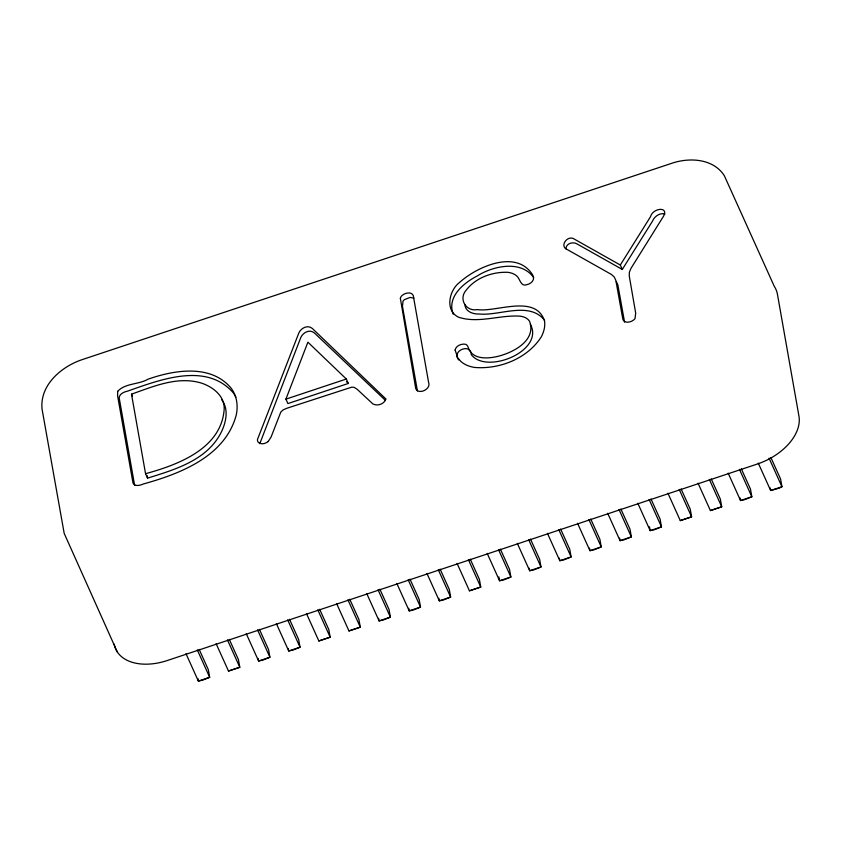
<?xml version="1.0" encoding="UTF-8"?>
<svg xmlns="http://www.w3.org/2000/svg" width="841" height="841" viewBox="0 0 841 841"><rect width="100%" height="100%" fill="white"/><g stroke="black" fill="none" stroke-linecap="round" stroke-linejoin="round"><path stroke-width="1.26" d="M566.046 248.852C565.657 243.648 572.837 241.42 576.705 243.753L622.298 269.446L652.553 221.067C654.161 216.536 660.343 212.258 664.958 214.108M259.795 443.649L300.826 337.441C303.065 332.489 309.604 328.894 314.376 332.931L385.315 400.284M285.908 399.139L307.901 342.182L346.324 379.028L348.321 383.454L287.906 403.575L285.908 399.139L346.324 379.028M620.301 265.02L650.556 216.642C652.879 207.443 671.15 205.908 662.235 218.282L631.002 268.311L629.394 272.148L629.236 275.859L635.701 313.241L635.008 318.55A5.035 3.206 -24.3 0 1 633.525 320.053C630.161 322.807 622.855 323.774 622.571 317.709L615.843 280.41L614.308 277.067L611.418 274.45L567.549 249.714C558.676 246.497 567.77 234.082 574.708 239.328L620.301 265.02L622.298 269.446M268.226 441.462L271.086 437.047L280.789 412.09L283.091 409.924L286.686 408.316L351.79 387.144L354.187 387.365L357.12 389.246L372.941 403.985C377.777 406.371 383.916 404.174 385.987 399.065L312.379 328.495C307.606 324.468 301.057 328.064 298.828 333.004L258.24 437.509C255.012 442.902 261.95 445.141 265.819 442.913A5.424 3.448 -24.3 0 0 268.226 441.462M145.556 473.704L131.501 394.156C153.714 386.334 178.05 375.748 201.84 383.223C213.057 387.112 224.494 395.827 224.211 408.863C221.677 448.652 177.903 464.831 145.556 473.704L147.553 478.13C174.928 469.625 207.149 460.216 221.13 432.453C226.071 422.508 229.057 409.252 221.688 399.727M216.116 643.659L228.489 671.044L239.79 667.281L238.434 659.628L229.299 639.381M306.481 613.573L318.844 640.958L330.156 637.194L328.799 629.531L319.654 609.283M336.6 603.533L348.962 630.929L360.274 627.165L358.918 619.502L349.772 599.255M457.084 563.417L469.446 590.813L480.747 587.039L479.402 579.386L470.256 559.139M667.922 493.204L680.285 520.6L691.596 516.837L690.24 509.173L681.094 488.926M698.041 483.176L710.403 510.571L721.715 506.797L720.359 499.144L711.223 478.897M710.403 510.571L721.715 506.797L709.341 479.412M680.285 520.6L691.596 516.837L679.223 489.441M469.446 590.813L480.747 587.039L468.384 559.654M348.962 630.929L360.274 627.165L347.901 599.77M318.844 640.958L330.156 637.194L317.782 609.799M228.489 671.044L239.79 667.281L227.427 639.896M413.919 298.145L410.072 297.43L404.479 299.617A4.867 3.101 -24.3 0 0 403.028 301.12L402.471 306.355L417.409 390.939M346.45 381.656L348.321 383.454M530.272 324.069C545.073 350.855 486.624 374.865 471.317 354.692C470.971 342.508 450.871 351.044 458.755 359.959M544.569 320.221C529.094 300.91 499.375 316.09 479.317 314.008C473.262 314.313 465.062 311.675 464.936 304.453M616.306 281.493L617.841 284.836L624.569 322.135M533.583 277.467C520.947 259.596 492.616 266.071 476.921 276.142C463.475 283.039 446.613 297.094 453.215 314.208M770.924 457.641L780.595 479.076L781.951 486.739L779.165 488.169L770.65 490.503L758.277 463.118M769.042 458.156L781.951 486.739L770.65 490.503L770.198 487.948M741.342 468.868L750.477 489.115L751.833 496.768L744.863 499.596L740.532 500.532L728.159 473.147M739.46 469.383L751.833 496.768L740.532 500.532L740.08 497.988M650.976 498.955L660.122 519.202L661.468 526.865L654.498 529.693L650.167 530.629L637.804 503.233M649.105 499.47L661.468 526.865L650.167 530.629L649.494 526.792M620.858 508.984L630.004 529.231L631.349 536.894L624.379 539.722L620.048 540.658L607.675 513.262M618.987 509.499L631.349 536.894L620.048 540.658L619.596 538.103M590.739 519.013L599.875 539.26L601.231 546.923L594.261 549.751L589.93 550.687L577.557 523.291M588.868 519.528L601.231 546.923L589.93 550.687L589.478 548.132M560.621 529.042L569.756 549.289L571.113 556.952L564.143 559.78L559.812 560.716L547.438 533.331M558.739 529.557L571.113 556.952L559.812 560.716L559.36 558.161M530.492 539.081L539.638 559.318L540.994 566.981L534.014 569.809L529.683 570.745L517.32 543.36M528.621 539.596L540.994 566.981L529.683 570.745L529.231 568.19M500.374 549.11L509.52 569.346L510.876 577.01L503.896 579.838L499.565 580.774L487.202 553.389M498.503 549.625L510.876 577.01L499.565 580.774L498.892 576.947M440.137 569.168L449.283 589.415L450.629 597.078L443.659 599.896L439.328 600.842L426.955 573.446M438.266 569.683L450.629 597.078L439.328 600.842L438.876 598.287M410.019 579.197L419.154 599.444L420.511 607.107L413.541 609.925L409.21 610.871L396.836 583.475M408.148 579.712L420.511 607.107L409.21 610.871L408.758 608.316M379.901 589.226L389.036 609.473L390.392 617.136L383.422 619.964L379.081 620.9L366.718 593.504M378.019 589.741L390.392 617.136L379.081 620.9L378.639 618.345M289.535 619.312L298.681 639.559L300.027 647.223L293.057 650.051L288.726 650.987L276.363 623.602M287.664 619.838L300.027 647.223L288.726 650.987L288.274 648.432M259.417 629.352L268.563 649.588L269.908 657.252L262.939 660.08L258.608 661.015L246.234 633.63M257.546 629.867L269.908 657.252L258.608 661.015L258.155 658.461M131.501 394.156L132.51 396.374M199.18 649.41L208.316 669.657L209.672 677.31L202.702 680.138L198.36 681.084L185.998 653.688M197.299 649.925L209.672 677.31L198.36 681.084L197.919 678.529M117.288 651.943L64.2 533.415L42.05 409.104C39.611 385.146 61.256 366.665 82.029 359.675L671.896 163.249C689.525 157.267 713.357 158.507 724.343 175.727L774.34 286.466A50.386 32.053 -24.3 0 1 777.431 294.255L798.95 416.137A50.386 32.053 -24.3 0 1 757.184 464.085L167.327 660.511A50.386 32.053 -24.3 0 1 114.208 644.153M147.101 475.564L147.553 478.13M134.613 485.299L119.59 400.169C117.603 394.839 123.217 392.043 127.422 391.181C159.832 379.89 206.066 361.619 233.314 392.852A75.49 48.011 -24.3 0 1 235.911 397.194M455.107 349.993L457.725 357.835L460.742 361.336A41.262 26.25 -24.3 0 0 474.492 367.433C499.554 369.567 527.496 358.497 541.278 336.884A45.298 28.815 -24.3 0 0 544.548 321.094C535.833 293.593 495.664 312.6 477.32 309.583C465.756 311.822 458.303 298.702 466.324 290.019C475.859 277.593 492.563 271.675 507.89 272.316A24.431 15.537 -24.3 0 1 516.71 275.943C520.064 278.686 520.674 286.949 526.645 284.731C530.871 283.974 535.528 279.885 532.837 275.28C516.837 248.684 477.152 266.629 459.733 282.282C449.105 290.166 444.637 310.497 458.555 317.215C478.277 323.722 499.428 314.891 519.622 316.132C523.428 316.447 527.423 317.919 529.557 321.262C537.01 341.383 510.844 353.987 494.792 357.026C486.109 358.613 474.45 358.907 469.32 350.266C468.321 348.195 468.069 345.052 465.494 344.242C461.467 343.548 456.022 345.64 455.107 349.993M400.358 298.345L415.401 386.503C415.706 396.132 431.675 390.066 428.584 382.308L413.656 297.819C413.719 291.301 405.982 292.279 402.482 295.18A4.867 3.101 -24.3 0 0 401.031 296.694L400.358 298.345M117.708 391.317L117.582 395.743L132.615 480.863C132.689 487.013 139.501 485.846 143.159 484.027C180.237 473.809 225.199 456.39 236.226 415.118A75.49 48.011 -24.3 0 0 231.317 388.416C211.133 363.806 174.381 369.914 148.016 379.207C139.007 384.579 124.973 383.16 117.708 391.317"/></g></svg>
